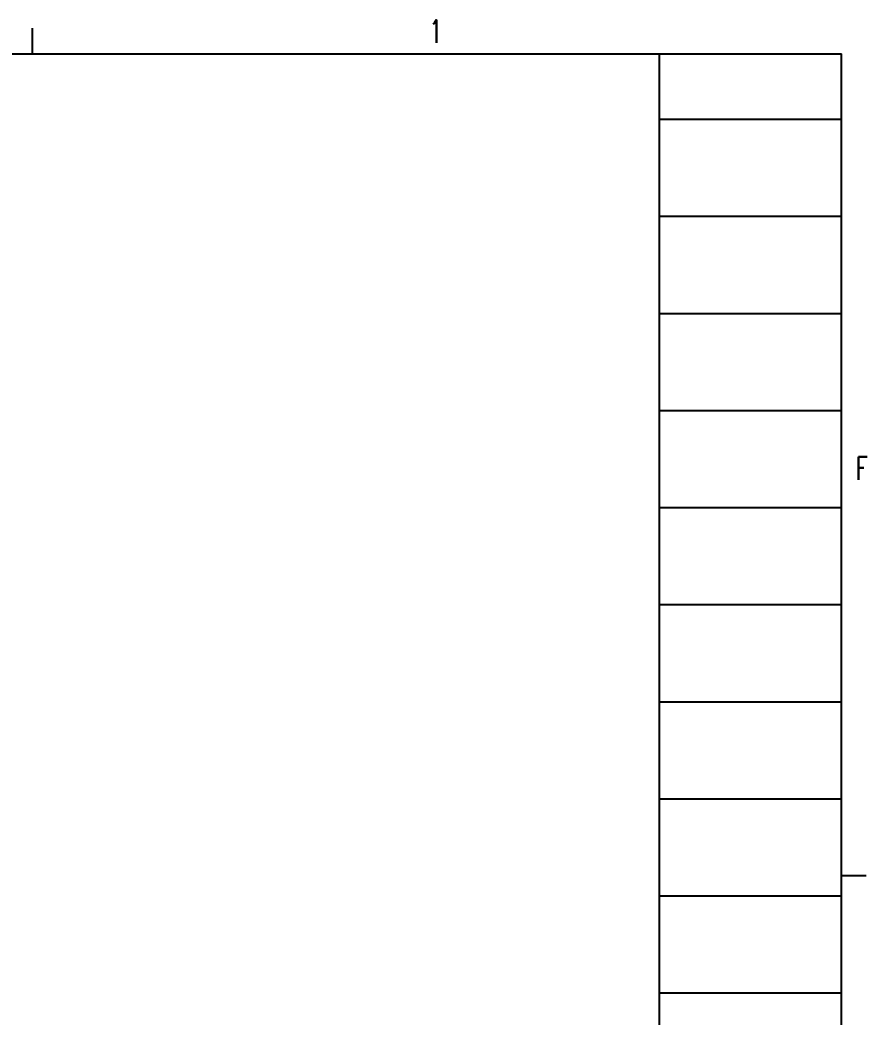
# Model space of a CAD drawing. Extents: x 260 to 819, y -886 to -454.
# Drawn here: x 738.8 to 808.6, y -545.9 to -463.7 of the extents above; entities that cross this region are included whole.
import ezdxf
from ezdxf.enums import TextEntityAlignment as Align

# ---------------------------------------------------------------- set-up
doc = ezdxf.new("R2010")
doc.units = 0
doc.header["$LTSCALE"] = 150
doc.header["$MEASUREMENT"] = 0
doc.linetypes.add('DASHED', pattern=[0.75, 0.5, -0.25])
doc.layers.get('0').update_dxf_attribs({"color": 6, "linetype": 'CONTINUOUS'})
doc.styles.get("Standard").update_dxf_attribs({"font": 'romans.shx', "width": 0.8, "bigfont": 'whgtxt.shx'})

# ---------------------------------------------------------------- blocks, each defined once
blk = doc.blocks.new('ansi-c')
at = {"color": 210, "linetype": 'Continuous'}
for p, q in [((410.326, 764.463), (410.326, 766.568)), ((462.001, 751.063), (477.001, 751.063)), ((462.001, 735.063), (477.001, 735.063)), ((462.001, 719.063), (477.001, 719.063)), ((462.001, 703.063), (477.001, 703.063)), ((477.001, 696.73), (479.053, 696.73)), ((462.001, 687.063), (477.001, 687.063))]:
    blk.add_line(p, q, dxfattribs=at)
at = {"color": 5, "linetype": 'Continuous'}
for p, q in [((-56.399, 764.463), (477.001, 764.463)), ((462.001, 358.063), (462.001, 764.463)), ((477.001, 358.063), (477.001, 764.463)), ((462.001, 759.063), (477.001, 759.063)), ((462.001, 743.063), (477.001, 743.063)), ((462.001, 727.063), (477.001, 727.063)), ((462.001, 711.063), (477.001, 711.063)), ((462.001, 695.063), (477.001, 695.063))]:
    blk.add_line(p, q, dxfattribs=at)
at = {"color": 130, "linetype": 'Continuous', "width": 0.655684}
for s, p in [('1', (443.572, 766.293)), ('F', (478.69, 730.283))]:
    blk.add_text(s, height=1.9, dxfattribs=at).set_placement(p, align=Align.MIDDLE_CENTER)

msp = doc.modelspace()

# ---------------------------------------------------------------- block references
at = {"linetype": 'DASHED'}
msp.add_blockref('ansi-c', (329.46, -1230.96), dxfattribs=at)
msp.add_blockref('ansi-c', (329.46, -1230.96), dxfattribs=at)

doc.saveas('drawing.dxf')
